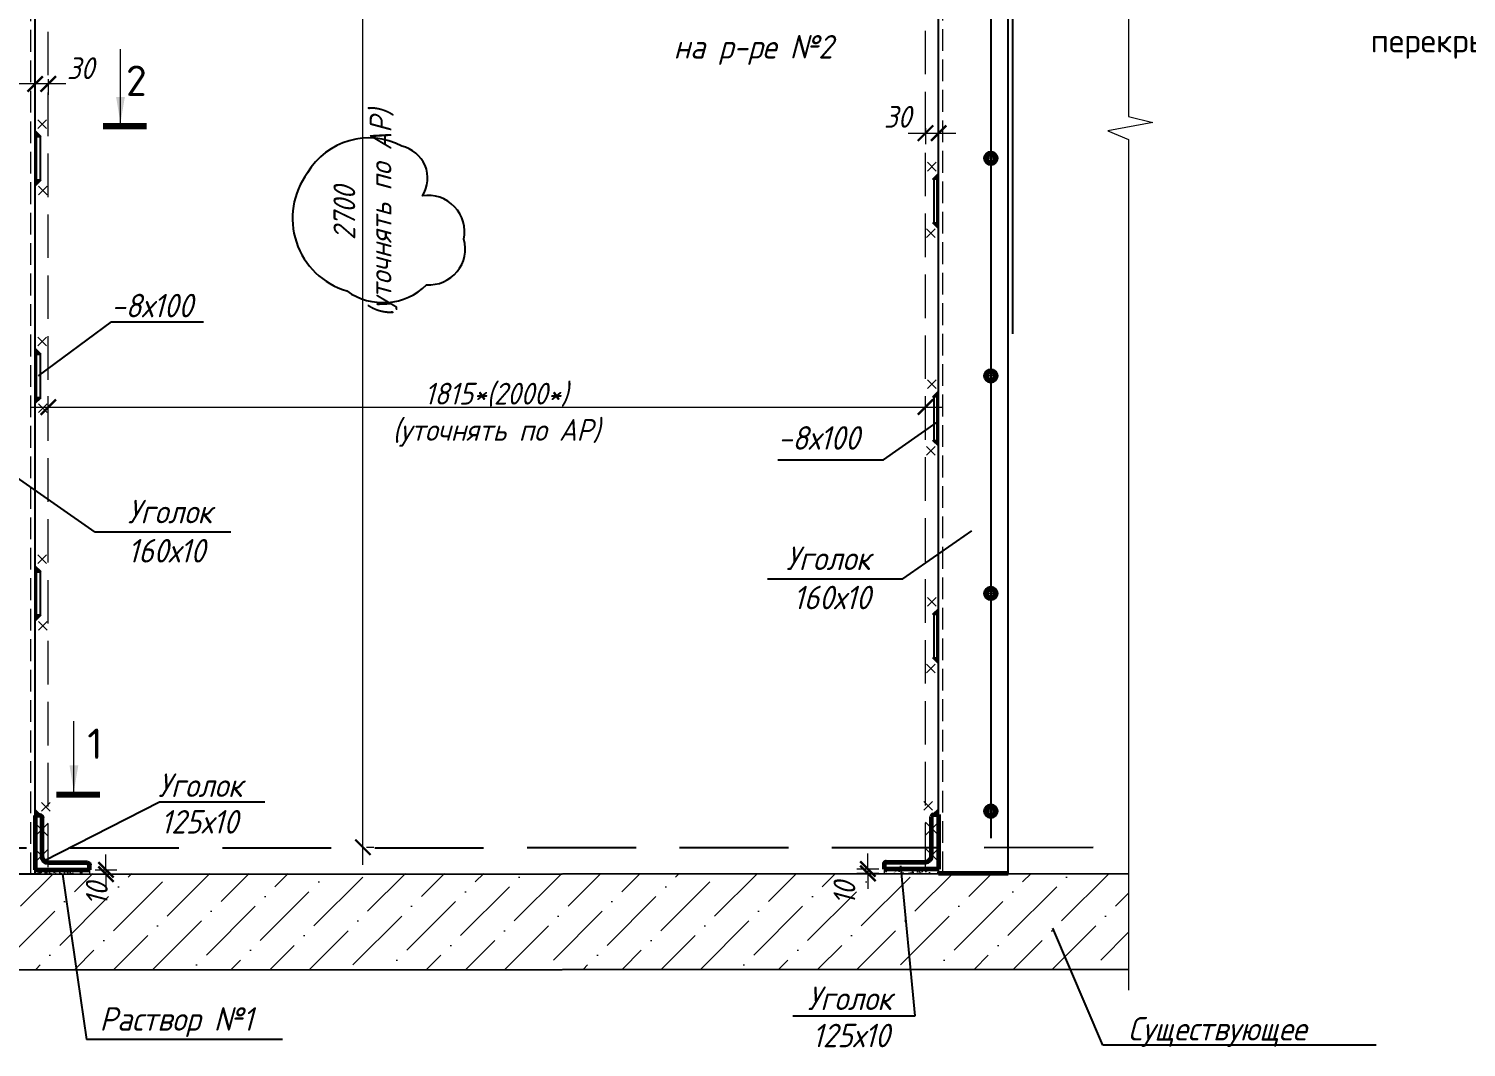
# Model space of a CAD drawing. Header units: millimetres. Extents: x 2058191 to 2089933, y 116142 to 208453.
# Drawn here: x 2070228 to 2073530, y 134595 to 136935 of the extents above; entities that cross this region are included whole.
import ezdxf
from ezdxf.enums import TextEntityAlignment as Align

# ---------------------------------------------------------------- set-up
doc = ezdxf.new("R2010")
doc.units = ezdxf.units.MM
for name, pattern in [('GOST2.303 4', [7, 5, -2, 0]), ('ГОСТ 2.303 4', [7, 5, -2, 0]), ('осеваяX2', [4, 2.5, -0.5, 0.5, -0.5])]:
    doc.linetypes.add(name, pattern=pattern)
doc.layers.get('Defpoints').update_dxf_attribs({"color": 255})
for name, color, linetype, lineweight in [('1Стены', 252, 'Continuous', 25), ('монолит', 176, 'Continuous', 50), ('Оси', 165, 'осеваяX2', 13), ('Размер', 7, 'Continuous', 13), ('сварка', 156, 'Continuous', 9), ('штрих', 8, 'Continuous', 5), ('штриховка кирпич', 42, 'Continuous', 5)]:
    doc.layers.add(name, color=color, linetype=linetype, lineweight=lineweight)
doc.layers.add('CS_UNPLOTTED', color=254, linetype='Continuous', plot=False)
doc.layers.add('металл', color=124, linetype='Continuous')
doc.layers.add('Текст', color=7, linetype='Continuous')
doc.styles.add('GOST 2.304_new', font='isocpeur.ttf', dxfattribs={"width": 0.9, "oblique": 15})
doc.dimstyles.new('SPDS', dxfattribs={"dimscale": 25, "dimtxt": 2.5, "dimasz": 1.77, "dimexe": 1.25, "dimexo": 0.625, "dimtad": 1, "dimdec": 0, "dimrnd": 0.001, "dimtxsty": 'GOST 2.304_new', "dimblk": 'ARCHTICK', "dimcen": 2.5, "dimdle": 2, "dimclrt": 256, "dimazin": 2, "dimtfac": 0.75, "dimtdec": 0, "dimtmove": 1, "dimatfit": 3, "dimfxl": 0, "dimtolj": 1, "dimlwd": 9, "dimlwe": 9, "dimarcsym": 0})
doc.dimstyles.new('SPDS 1_20', dxfattribs={"dimscale": 20, "dimtxt": 2.5, "dimasz": 1.77, "dimexe": 1.25, "dimexo": 0.625, "dimtad": 1, "dimdec": 0, "dimrnd": 0.001, "dimtxsty": 'GOST 2.304_new', "dimblk": 'ARCHTICK', "dimcen": 2.5, "dimdle": 2, "dimclrt": 256, "dimadec": 0, "dimazin": 2, "dimtfac": 0.75, "dimtdec": 0, "dimtmove": 1, "dimatfit": 3, "dimfxl": 0, "dimtolj": 1, "dimlwd": 9, "dimlwe": 9, "dimarcsym": 0})

# ---------------------------------------------------------------- blocks, each defined once
blk = doc.blocks.new('_ArchTick')
at = {"color": 0, "linetype": 'ByBlock', "const_width": 0.15}
blk.add_lwpolyline([(-0.5, -0.5), (0.5, 0.5)], dxfattribs=at)
blk = doc.blocks.new('*D126')
at = {"layer": 'Defpoints', "color": 0, "lineweight": 20, "ltscale": 20, "transparency": 16777216}
for p in [(2070242.8, 136832), (2070272.8, 136832), (2070242.8, 136808.4)]:
    blk.add_point(p, dxfattribs=at)
at = {"layer": 'Размер', "color": 0, "lineweight": 9, "ltscale": 20, "transparency": 16777216}
for p, q in [((2070312.8, 136808.4), (2070202.8, 136808.4)), ((2070242.8, 136819.5), (2070242.8, 136783.4)), ((2070272.8, 136819.5), (2070272.8, 136783.4))]:
    blk.add_line(p, q, dxfattribs=at)
at = {"layer": 'Размер', "color": 0, "lineweight": 9, "ltscale": 20, "transparency": 16777216, "xscale": 35.4, "yscale": 35.4, "zscale": 35.4}
for p, rotation in [((2070242.8, 136808.4), 179.9999999995553), ((2070272.8, 136808.4), 359.9999999995553)]:
    blk.add_blockref('_ArchTick', p, dxfattribs=dict(at, rotation=rotation))
at = {"layer": 'Размер', "ltscale": 20, "transparency": 16777216, "insert": (2070346.7, 136844.6), "char_height": 50, "attachment_point": 5, "style": 'GOST 2.304_new'}
blk.add_mtext('\\A1;30', dxfattribs=at)
blk = doc.blocks.new('свар')
at = {"layer": 'сварка', "color": 0, "linetype": 'Continuous', "ltscale": 10}
for p, q in [((10, 10), (-10, -10)), ((-10, 10), (10, -10))]:
    blk.add_line(p, q, dxfattribs=at)
blk = doc.blocks.new('*D127')
at = {"color": 0, "lineweight": 9, "ltscale": 20, "transparency": 16777216}
for p, q in [((2072247.7, 136695.5), (2072357.7, 136695.5)), ((2072287.7, 136706.6), (2072287.7, 136670.5)), ((2072317.7, 136706.6), (2072317.7, 136670.5))]:
    blk.add_line(p, q, dxfattribs=at)
at = {"layer": 'Defpoints', "color": 0, "lineweight": 20, "ltscale": 20, "transparency": 16777216}
for p in [(2072287.7, 136719.1), (2072317.7, 136719.1), (2072317.7, 136695.5)]:
    blk.add_point(p, dxfattribs=at)
at = {"color": 0, "lineweight": 9, "ltscale": 20, "transparency": 16777216, "xscale": 35.4, "yscale": 35.4, "zscale": 35.4, "rotation": 180}
blk.add_blockref('_ArchTick', (2072287.7, 136695.5), dxfattribs=at)
at = {"color": 0, "lineweight": 9, "ltscale": 20, "transparency": 16777216, "xscale": 35.4, "yscale": 35.4, "zscale": 35.4}
blk.add_blockref('_ArchTick', (2072317.7, 136695.5), dxfattribs=at)
at = {"ltscale": 20, "transparency": 16777216, "insert": (2072223.4, 136733), "char_height": 50, "attachment_point": 5, "style": 'GOST 2.304_new'}
blk.add_mtext('\\A1;30', dxfattribs=at)
blk = doc.blocks.new('*D137')
at = {"color": 0, "lineweight": 9, "ltscale": 20, "transparency": 16777216}
for p, q in [((2070405.3, 135002.6), (2070405.3, 135038)), ((2070380.3, 135002.6), (2070430.3, 135002.6)), ((2070380.3, 134992.6), (2070430.3, 134992.6)), ((2070405.3, 135002.6), (2070405.3, 134992.6)), ((2070405.3, 134992.6), (2070405.3, 134957.2))]:
    blk.add_line(p, q, dxfattribs=at)
at = {"layer": 'Defpoints', "color": 0, "lineweight": 20, "ltscale": 20, "transparency": 16777216}
for p in [(2070367.8, 135002.6), (2070367.8, 134992.6), (2070405.3, 134992.6)]:
    blk.add_point(p, dxfattribs=at)
at = {"color": 0, "lineweight": 9, "ltscale": 20, "transparency": 16777216, "xscale": 35.4, "yscale": 35.4, "zscale": 35.4}
for p, rotation in [((2070405.3, 135002.6), 270), ((2070405.3, 134992.6), 90)]:
    blk.add_blockref('_ArchTick', p, dxfattribs=dict(at, rotation=rotation))
at = {"ltscale": 20, "transparency": 16777216, "insert": (2070384.1, 134947), "char_height": 50, "attachment_point": 5, "rotation": 90, "style": 'GOST 2.304_new'}
blk.add_mtext('\\A1;10', dxfattribs=at)
blk = doc.blocks.new('*D138')
at = {"color": 0, "lineweight": 9, "ltscale": 20, "transparency": 16777216}
for p, q in [((2072155.3, 135004.6), (2072155.3, 135040)), ((2072180.2, 135004.6), (2072130.3, 135004.6)), ((2072180.2, 134994.6), (2072130.3, 134994.6)), ((2072155.3, 135004.6), (2072155.3, 134994.6)), ((2072155.3, 134994.6), (2072155.3, 134959.2))]:
    blk.add_line(p, q, dxfattribs=at)
at = {"layer": 'Defpoints', "color": 0, "lineweight": 20, "ltscale": 20, "transparency": 16777216}
for p in [(2072155.3, 134994.6), (2072192.7, 135004.6), (2072192.7, 134994.6)]:
    blk.add_point(p, dxfattribs=at)
at = {"color": 0, "lineweight": 9, "ltscale": 20, "transparency": 16777216, "xscale": 35.4, "yscale": 35.4, "zscale": 35.4}
for p, rotation in [((2072155.3, 135004.6), 270), ((2072155.3, 134994.6), 90)]:
    blk.add_blockref('_ArchTick', p, dxfattribs=dict(at, rotation=rotation))
at = {"ltscale": 20, "transparency": 16777216, "insert": (2072101.4, 134949), "char_height": 50, "attachment_point": 5, "rotation": 90, "style": 'GOST 2.304_new'}
blk.add_mtext('\\A1;10', dxfattribs=at)
blk = doc.blocks.new('*D128')
at = {"color": 0, "lineweight": 9, "ltscale": 20, "transparency": 16777216}
for p, q in [((2070272.8, 136030.7), (2070272.8, 136091)), ((2072287.7, 136015.4), (2072287.7, 136091)), ((2070232.8, 136066), (2072327.7, 136066))]:
    blk.add_line(p, q, dxfattribs=at)
at = {"layer": 'Defpoints', "color": 0, "lineweight": 20, "ltscale": 20, "transparency": 16777216}
for p in [(2072287.7, 136066), (2070272.8, 136018.2), (2072287.7, 136002.9)]:
    blk.add_point(p, dxfattribs=at)
at = {"color": 0, "lineweight": 9, "ltscale": 20, "transparency": 16777216, "xscale": 35.4, "yscale": 35.4, "zscale": 35.4, "rotation": 180}
blk.add_blockref('_ArchTick', (2070272.8, 136066), dxfattribs=at)
at = {"color": 0, "lineweight": 9, "ltscale": 20, "transparency": 16777216, "xscale": 35.4, "yscale": 35.4, "zscale": 35.4}
blk.add_blockref('_ArchTick', (2072287.7, 136066), dxfattribs=at)
at = {"ltscale": 20, "transparency": 16777216, "insert": (2071301.8, 136048.4), "char_height": 50, "width": 743.323, "attachment_point": 5, "style": 'GOST 2.304_new'}
blk.add_mtext('\\A1;1815*(2000*)\\P(уточнять по АР)', dxfattribs=at)
blk = doc.blocks.new('*D129')
at = {"layer": 'Defpoints', "color": 0, "lineweight": 20, "ltscale": 20, "transparency": 16777216}
for p in [(2070991.3, 137754.6), (2070995.5, 137754.6), (2070991.3, 135054.6)]:
    blk.add_point(p, dxfattribs=at)
at = {"layer": 'Размер', "color": 0, "lineweight": 9, "ltscale": 20, "transparency": 16777216}
for p, q in [((2070995.5, 135014.6), (2070995.5, 137794.6)), ((2071003.8, 137754.6), (2071020.5, 137754.6)), ((2071003.8, 135054.6), (2071020.5, 135054.6))]:
    blk.add_line(p, q, dxfattribs=at)
at = {"layer": 'Размер', "color": 0, "lineweight": 9, "ltscale": 20, "transparency": 16777216, "xscale": 35.4, "yscale": 35.4, "zscale": 35.4}
for p, rotation in [((2070995.5, 137754.6), 90), ((2070995.5, 135054.6), 270)]:
    blk.add_blockref('_ArchTick', p, dxfattribs=dict(at, rotation=rotation))
at = {"layer": 'Размер', "ltscale": 20, "transparency": 16777216, "insert": (2071001.3, 136511.8), "char_height": 50, "width": 670.583, "attachment_point": 5, "rotation": 90, "style": 'GOST 2.304_new'}
blk.add_mtext('\\A1;2700  \\P(уточнять по АР)', dxfattribs=at)
blk = doc.blocks.new('A$C94fb8383')
at = {"layer": 'Текст', "ltscale": 10, "style": 'GOST 2.304_new'}
blk.add_text('перекрытия', height=27, dxfattribs=at).set_placement((0, 1171.9), align=Align.TOP_LEFT)
blk = doc.blocks.new('м16')
at = {"layer": 'металл', "lineweight": 30, "ltscale": 20}
for p, q in [((-11, 6.4), (0, 12.7)), ((-11, -6.4), (-11, 6.4)), ((0, 12.7), (11, 6.4)), ((11, 6.4), (11, -6.4)), ((0, -12.7), (-11, -6.4)), ((11, -6.4), (0, -12.7))]:
    blk.add_line(p, q, dxfattribs=at)
blk.add_circle((0, 0), 15, dxfattribs=at)
for radius, start, end in [(10.4, 0, 180), (10.4, 180, 0), (6.92, 0, 180), (6.92, 180, 0)]:
    blk.add_arc((0, 0), radius, start, end, dxfattribs=at)
at = {"layer": 'металл', "linetype": 'Continuous', "lineweight": 25, "ltscale": 20}
blk.add_arc((0, 0), 8, 255, 165, dxfattribs=at)
at = {"layer": 'Оси', "ltscale": 20}
for p, q in [((17, 0), (-17.3, 0)), ((0, 17.3), (0, -17.3))]:
    blk.add_line(p, q, dxfattribs=at)

msp = doc.modelspace()

# ---------------------------------------------------------------- hatches: boundary and pattern name
at = {"layer": 'Размер', "ltscale": 20}
h = msp.add_hatch(dxfattribs=at)
h.set_pattern_fill('AR-SAND', color=256, scale=0.3)
h.set_pattern_definition([(37.5, (1296224.834, 487754.885), (-0.48000939, 14.68239712), [0, -11.5824, 0, -12.954, 0, -12.3825]), (7.5, (1296224.834, 487754.885), (13.4856985, 21.504753), [0, -6.2484, 0, -10.4394, 0, -4.0005]), (327.5, (1296215.462, 487754.885), (23.7297711, 0.04311554), [0, -3.81, 0, -13.716, 0, -17.907]), (317.5, (1296215.462, 487754.885), (22.90669357, 6.6878797), [0, -1.905, 0, -8.9916, 0, -10.287])])
h.paths.add_polyline_path([(2070367.8, 135002.6), (2070272.8, 135002.6), (2070272.8, 134992.6), (2070367.8, 134992.6)])
h.paths.add_polyline_path([(2070272.8, 135002.6), (2070242.8, 135002.6), (2070242.8, 134992.6), (2070272.8, 134992.6)])
h = msp.add_hatch(dxfattribs=at)
h.set_pattern_fill('AR-SAND', color=256, scale=0.3)
h.set_pattern_definition([(37.5, (1295839.661, 487756.89), (-0.48000939, 14.68239712), [0, -11.5824, 0, -12.954, 0, -12.3825]), (7.5, (1295839.661, 487756.89), (13.4856985, 21.504753), [0, -6.2484, 0, -10.4394, 0, -4.0005]), (327.5, (1295830.289, 487756.89), (23.7297711, 0.04311554), [0, -3.81, 0, -13.716, 0, -17.907]), (317.5, (1295830.289, 487756.89), (22.90669357, 6.6878797), [0, -1.905, 0, -8.9916, 0, -10.287])])
h.paths.add_polyline_path([(2072192.7, 135004.6), (2072287.7, 135004.6), (2072287.7, 134994.6), (2072192.7, 134994.6)])
h.paths.add_polyline_path([(2072287.7, 135004.6), (2072317.7, 135004.6), (2072317.7, 134994.6), (2072287.7, 134994.6)])
at = {"layer": 'сварка', "linetype": 'Continuous', "ltscale": 5}
for points in [[(2070242.8, 136687.7), (2070242.8, 136701.4), (2070256.5, 136687.7)], [(2072317.7, 136589.7), (2072317.7, 136603.4), (2072304, 136589.7)], [(2072317.7, 136589.7), (2072317.7, 136603.4), (2072304, 136589.7)], [(2070242.8, 136587.5), (2070242.8, 136573.9), (2070256.5, 136587.5)], [(2072317.7, 136489.5), (2072317.7, 136475.9), (2072304, 136489.5)], [(2070242.8, 136187.7), (2070242.8, 136201.4), (2070256.5, 136187.7)], [(2072317.7, 136089.7), (2072317.7, 136103.4), (2072304, 136089.7)], [(2070242.8, 136087.5), (2070242.8, 136073.9), (2070256.5, 136087.5)], [(2072317.7, 135989.5), (2072317.7, 135975.9), (2072304, 135989.5)], [(2070242.8, 135687.9), (2070242.8, 135701.5), (2070256.5, 135687.9)], [(2070242.8, 135587.7), (2070242.8, 135574.1), (2070256.5, 135587.7)], [(2072317.7, 135589.9), (2072317.7, 135603.6), (2072304, 135589.9)], [(2072317.7, 135489.7), (2072317.7, 135476.1), (2072304, 135489.7)], [(2072317.7, 135129.6), (2072317.7, 135143.3), (2072304, 135129.6)], [(2070242.8, 135127.6), (2070242.8, 135141.3), (2070256.5, 135127.6)]]:
    msp.add_hatch(color=0, dxfattribs=at).paths.add_polyline_path(points, flags=0)
at = {"layer": 'штрих', "ltscale": 15}
h = msp.add_hatch(dxfattribs=at)
h.set_pattern_fill('ANSI36', color=256, scale=20)
h.set_pattern_definition([(45, (-39789323.92, -1436132.09), (33.67596045, 123.47852166), [158.75, -31.75, 0, -31.75])])
h.paths.add_polyline_path([(2069622.8, 134994.6), (2069622.8, 134774.6), (2072753.9, 134774.6), (2072753.9, 134994.6)])

# ---------------------------------------------------------------- linework, layer by layer
at = {"ltscale": 100}
for p, q in [((2070417, 136261.7), (2070249.9, 136137.6)), ((2070417, 136261.7), (2070629.5, 136261.7)), ((2072191, 135944.7), (2072314.7, 136031.2)), ((2071948.4, 135944.7), (2072191, 135944.7)), ((2070527.9, 135158), (2070262.9, 135022.7)), ((2070770.1, 135158), (2070527.9, 135158)), ((2072264.1, 134667), (2072231, 135012.1)), ((2072695.3, 134599.7), (2072580.2, 134869.1)), ((2071983.3, 134667), (2072264.1, 134667)), ((2073322.8, 134599.7), (2072695.3, 134599.7))]:
    msp.add_line(p, q, dxfattribs=at)
at = {"ltscale": 20}
for p, q in [((2070380.8, 135778.9), (2070191.8, 135910.2)), ((2072235.7, 135671.5), (2072394.1, 135781.4))]:
    msp.add_line(p, q, dxfattribs=at)
at = {"color": 0, "ltscale": 20}
for points in [[(2070692.1, 135778.9), (2070380.8, 135778.9)], [(2071924.4, 135671.5), (2072235.7, 135671.5)]]:
    msp.add_lwpolyline(points, dxfattribs=at)
at = {"layer": '1Стены', "color": 0, "linetype": 'ГОСТ 2.303 4', "lineweight": 13, "ltscale": 10}
for p, q in [((2072327.7, 134994.6), (2072327.7, 137784.6)), ((2070232.8, 134992.6), (2070232.8, 137782.6))]:
    msp.add_line(p, q, dxfattribs=at)
at = {"layer": '1Стены', "color": 0, "linetype": 'ГОСТ 2.303 4', "lineweight": 13, "ltscale": 20}
for p, q in [((2070272.8, 135008.6), (2070272.8, 137752.6)), ((2072287.7, 135010.6), (2072287.7, 137754.6))]:
    msp.add_line(p, q, dxfattribs=at)
at = {"layer": '1Стены', "color": 0, "linetype": 'GOST2.303 4', "ltscale": 50}
msp.add_line((2069622.8, 135052.6), (2072753.9, 135054.6), dxfattribs=at)
at = {"layer": '1Стены', "color": 0, "linetype": 'ГОСТ 2.303 4', "lineweight": 13, "ltscale": 50}
msp.add_line((2070242.8, 134992.6), (2072317.7, 134994.6), dxfattribs=at)
at = {"layer": 'CS_UNPLOTTED', "ltscale": 20}
for p, q in [((2072437.4, 137930.9), (2072437.7, 135075.9)), ((2072488, 137932.9), (2072487.7, 136234.6))]:
    msp.add_line(p, q, dxfattribs=at)
at = {"layer": 'CS_UNPLOTTED', "color": 5, "ltscale": 100}
msp.add_lwpolyline([(2070868, 136603.9, 0.520567), (2070958.3, 136332.9, 0.365415), (2071141.8, 136347.2, 0.520567), (2071227.4, 136451.8, 0.520567), (2071132.3, 136551.6, 0.520567), (2071084.7, 136665.6, 0.399743), (2070868, 136603.9)], format="xyb", dxfattribs=at)
at = {"layer": 'металл', "color": 0, "ltscale": 20}
for p, q in [((2072477.7, 134994.6), (2072477.7, 137984.6)), ((2072317.7, 134994.6), (2072317.7, 137784.6)), ((2070242.8, 134992.6), (2070242.8, 137782.6)), ((2070242.8, 134992.6), (2070082.8, 134992.6))]:
    msp.add_line(p, q, dxfattribs=at)
at = {"layer": 'металл', "color": 0, "linetype": 'Continuous', "lineweight": 60, "ltscale": 20, "extrusion": (0, 0, -1)}
for p, q in [((2070242.8, 135127.6), (2070242.8, 135002.6)), ((2070254.2, 135127.6), (2070242.8, 135127.6)), ((2070258.8, 135032.6), (2070258.8, 135123)), ((2070363.2, 135018.6), (2070272.8, 135018.6)), ((2070367.8, 135002.6), (2070367.8, 135014)), ((2070242.8, 135002.6), (2070367.8, 135002.6)), ((2072317.7, 135004.6), (2072192.7, 135004.6))]:
    msp.add_line(p, q, dxfattribs=at)
at = {"layer": 'металл', "color": 0, "linetype": 'Continuous', "lineweight": 60, "ltscale": 20}
for p, q in [((2072301.7, 135034.6), (2072301.7, 135125)), ((2072306.3, 135129.6), (2072317.7, 135129.6)), ((2072317.7, 135129.6), (2072317.7, 135004.6)), ((2072192.7, 135016), (2072192.7, 135004.6)), ((2072197.3, 135020.6), (2072287.7, 135020.6)), ((2072477.7, 134994.6), (2072317.7, 134994.6))]:
    msp.add_line(p, q, dxfattribs=at)
at = {"layer": 'металл', "color": 0, "ltscale": 20}
for points in [[(2070245.9, 136687.6), (2070253.9, 136687.6), (2070253.9, 136587.6), (2070245.9, 136587.6)], [(2072314.7, 136589.6), (2072306.7, 136589.6), (2072306.7, 136489.6), (2072314.7, 136489.6)], [(2070245.9, 136187.6), (2070253.9, 136187.6), (2070253.9, 136087.6), (2070245.9, 136087.6)], [(2072314.7, 136089.6), (2072306.7, 136089.6), (2072306.7, 135989.6), (2072314.7, 135989.6)], [(2070245.9, 135687.8), (2070253.9, 135687.8), (2070253.9, 135587.8), (2070245.9, 135587.8)], [(2072314.7, 135589.8), (2072306.7, 135589.8), (2072306.7, 135489.8), (2072314.7, 135489.8)]]:
    msp.add_lwpolyline(points, close=True, dxfattribs=at)
at = {"layer": 'металл', "color": 0, "linetype": 'Continuous', "lineweight": 60, "ltscale": 20, "extrusion": (0, 0, -1)}
for centre, radius, start, end in [((-2070254.2, 135123), 4.6, 90, 180), ((-2070272.8, 135032.6), 14, 270, 0), ((-2070363.2, 135014), 4.6, 90, 180)]:
    msp.add_arc(centre, radius, start, end, dxfattribs=at)
at = {"layer": 'металл', "color": 0, "linetype": 'Continuous', "lineweight": 60, "ltscale": 20}
for centre, radius, start, end in [((2072306.3, 135125), 4.6, 90, 180), ((2072197.3, 135016), 4.6, 90, 180), ((2072287.7, 135034.6), 14, 270, 0)]:
    msp.add_arc(centre, radius, start, end, dxfattribs=at)
at = {"layer": 'монолит', "color": 0, "lineweight": 25, "ltscale": 100}
for p, q in [((2069622.8, 134992.6), (2072753.9, 134994.6)), ((2069622.8, 134772.6), (2072753.9, 134774.6))]:
    msp.add_line(p, q, dxfattribs=at)
at = {"layer": 'Размер', "linetype": 'Continuous', "ltscale": 20}
for p, q in [((2070438.6, 136718.6), (2070438.6, 136888.6)), ((2070331.6, 135182.4), (2070331.6, 135344.6))]:
    msp.add_line(p, q, dxfattribs=at)
at = {"layer": 'Размер', "color": 0, "linetype": 'Continuous', "ltscale": 20, "const_width": 14}
for points in [[(2070498.6, 136711.6), (2070398.6, 136711.6)], [(2070391.6, 135175.4), (2070291.6, 135175.4)]]:
    msp.add_lwpolyline(points, dxfattribs=at)
at = {"layer": 'Размер', "color": 0, "ltscale": 20}
for points in [[(2070242.8, 135002.6), (2070367.8, 135002.6), (2070367.8, 134992.6), (2070242.8, 134992.6)], [(2072317.7, 135004.6), (2072192.7, 135004.6), (2072192.7, 134994.6), (2072317.7, 134994.6)]]:
    msp.add_lwpolyline(points, close=True, dxfattribs=at)
at = {"layer": 'Размер', "linetype": 'Continuous', "ltscale": 20}
for points in [[(2070438.6, 136718.6), (2070428.6, 136778.6), (2070448.7, 136778.6)], [(2070331.6, 135182.4), (2070321.6, 135242.5), (2070341.7, 135242.5)]]:
    msp.add_solid(points, dxfattribs=at)
at = {"layer": 'сварка', "color": 0, "linetype": 'Continuous', "ltscale": 5}
for p, q in [((2070242.8, 136687.7), (2070242.8, 136701.4)), ((2070242.8, 136701.4), (2070256.5, 136687.7)), ((2070256.5, 136687.7), (2070242.8, 136687.7)), ((2072317.7, 136603.4), (2072304, 136589.7)), ((2072317.7, 136603.4), (2072304, 136589.7)), ((2072317.7, 136589.7), (2072317.7, 136603.4)), ((2072317.7, 136589.7), (2072317.7, 136603.4)), ((2070242.8, 136587.5), (2070242.8, 136573.9)), ((2070242.8, 136573.9), (2070256.5, 136587.5)), ((2070256.5, 136587.5), (2070242.8, 136587.5)), ((2072304, 136589.7), (2072317.7, 136589.7)), ((2072304, 136589.7), (2072317.7, 136589.7)), ((2072317.7, 136475.9), (2072304, 136489.5)), ((2072304, 136489.5), (2072317.7, 136489.5)), ((2072317.7, 136489.5), (2072317.7, 136475.9)), ((2070242.8, 136187.7), (2070242.8, 136201.4)), ((2070242.8, 136201.4), (2070256.5, 136187.7)), ((2070256.5, 136187.7), (2070242.8, 136187.7)), ((2072317.7, 136103.4), (2072304, 136089.7)), ((2072317.7, 136089.7), (2072317.7, 136103.4)), ((2070242.8, 136087.5), (2070242.8, 136073.9)), ((2070242.8, 136073.9), (2070256.5, 136087.5)), ((2070256.5, 136087.5), (2070242.8, 136087.5)), ((2072304, 136089.7), (2072317.7, 136089.7)), ((2072317.7, 135975.9), (2072304, 135989.5)), ((2072304, 135989.5), (2072317.7, 135989.5)), ((2072317.7, 135989.5), (2072317.7, 135975.9)), ((2070242.8, 135687.9), (2070242.8, 135701.5)), ((2070242.8, 135701.5), (2070256.5, 135687.9)), ((2070256.5, 135687.9), (2070242.8, 135687.9)), ((2070242.8, 135587.7), (2070242.8, 135574.1)), ((2070242.8, 135574.1), (2070256.5, 135587.7)), ((2070256.5, 135587.7), (2070242.8, 135587.7)), ((2072317.7, 135603.6), (2072304, 135589.9)), ((2072304, 135589.9), (2072317.7, 135589.9)), ((2072317.7, 135589.9), (2072317.7, 135603.6)), ((2072317.7, 135476.1), (2072304, 135489.7)), ((2072304, 135489.7), (2072317.7, 135489.7)), ((2072317.7, 135489.7), (2072317.7, 135476.1)), ((2072317.7, 135143.3), (2072304, 135129.6)), ((2072317.7, 135129.6), (2072317.7, 135143.3)), ((2070242.8, 135127.6), (2070242.8, 135141.3)), ((2070242.8, 135141.3), (2070256.5, 135127.6)), ((2070256.5, 135127.6), (2070242.8, 135127.6)), ((2072304, 135129.6), (2072317.7, 135129.6))]:
    msp.add_line(p, q, dxfattribs=at)
at = {"layer": 'сварка', "color": 0, "linetype": 'Continuous', "ltscale": 15}
for p, q in [((2070242.8, 135127.6), (2070242.8, 135002.6)), ((2070242.8, 135110.1), (2070272.8, 135080.1)), ((2070242.8, 135080.1), (2070272.8, 135110.1)), ((2072317.7, 135112.1), (2072287.7, 135082.1)), ((2072317.7, 135082.1), (2072287.7, 135112.1)), ((2072317.7, 135129.6), (2072317.7, 135004.6)), ((2070242.8, 135050.1), (2070272.8, 135020.1)), ((2070242.8, 135020.1), (2070272.8, 135050.1)), ((2072317.7, 135052.1), (2072287.7, 135022.1)), ((2072317.7, 135022.1), (2072287.7, 135052.1))]:
    msp.add_line(p, q, dxfattribs=at)
at = {"layer": 'Текст', "ltscale": 20}
for p in [(2070305.3, 134992.6), (2070810.4, 134613.1)]:
    msp.add_line(p, (2070360.6, 134613.1), dxfattribs=at)
at = {"layer": 'штриховка кирпич', "color": 0, "linetype": 'Continuous', "ltscale": 15}
msp.add_lwpolyline([(2072754.2, 138390.8), (2072753.9, 136733.4), (2072810.1, 136720.3), (2072706.3, 136700.6), (2072753.9, 136680.9), (2072753.9, 134726.6)], dxfattribs=at)

# ---------------------------------------------------------------- block references
at = {"layer": 'Размер', "ltscale": 100, "xscale": 2, "yscale": 2, "zscale": 2}
msp.add_blockref('A$C94fb8383', (2073310.1, 134591.2), dxfattribs=at)
at = {"layer": 'Размер', "color": 0, "xscale": -1, "rotation": 89.99999999762781}
for p in [(2070258.6, 136716.4), (2070260.6, 136563.5), (2070258.6, 136216.4), (2070260.6, 136063.5), (2070258.6, 135716.5), (2070260.6, 135563.7), (2070267, 135147.8)]:
    msp.add_blockref('свар', p, dxfattribs=at)
at = {"layer": 'Размер', "rotation": 270.0000000001111}
for p in [(2072437.7, 136637.6), (2072437.7, 136137.6), (2072437.7, 135637.8), (2072437.7, 135137.6)]:
    msp.add_blockref('м16', p, dxfattribs=at)
at = {"layer": 'Размер', "color": 0, "rotation": 270.0000000023722}
for p in [(2072301.9, 136618.4), (2072301.9, 136618.4), (2072299.9, 136465.5), (2072301.9, 136118.4), (2072299.9, 135965.5), (2072301.9, 135618.5), (2072299.9, 135465.7), (2072293.5, 135149.9)]:
    msp.add_blockref('свар', p, dxfattribs=at)

# ---------------------------------------------------------------- texts
at = {"color": 0, "ltscale": 20, "char_height": 54, "width": 274.711, "style": 'GOST 2.304_new'}
for insert, attachment_point in [((2070455.2, 135852.9), 1), ((2072161.3, 135745.5), 3)]:
    msp.add_mtext('Уголок 160х10', dxfattribs=dict(at, insert=insert, attachment_point=attachment_point))
at = {"layer": 'Размер', "linetype": 'Continuous', "ltscale": 20, "style": 'GOST 2.304_new'}
for s, p in [('2', (2070451.2, 136780.9)), ('1', (2070362.5, 135257.5))]:
    msp.add_text(s, height=70, dxfattribs=at).set_placement(p)
at = {"layer": 'Текст', "ltscale": 20, "style": 'GOST 2.304_new', "oblique": 15, "width": 0.9}
for s, p in [('на р-ре №2', (2071709.3, 136866.9)), ('-8х100', (2070417, 136272.3)), ('-8х100', (2071948.4, 135968.2)), ('Уголок', (2070525, 135170.2)), ('125х10', (2070530.8, 135086.1)), ('Уголок', (2072016.7, 134680.6)), ('Раствор №1', (2070390.6, 134633.1)), ('125х10', (2072027.4, 134595.1)), ('Существующее ', (2072752.8, 134610.7))]:
    msp.add_text(s, height=54, dxfattribs=at).set_placement(p)

# ---------------------------------------------------------------- dimensions: what is measured, and where the dimension line sits
at = {"ltscale": 20}
for base, p1, p2, angle, override, picture, middle, dimtype in [((2072317.7, 136695.5), (2072287.7, 136719.1), (2072317.7, 136719.1), 0, {"dimscale": 20, "dimfxl": 1.25, "dimtfill": 0, "dimarcsym": 1}, '*D127', (2072223.4, 136695.5), 129), ((2070405.3, 134992.6), (2070367.8, 135002.6), (2070367.8, 134992.6), 90, {"dimscale": 20, "dimtxsty": 'GOST 2.304_new', "dimfxl": 1.25, "dimtfill": 0, "dimarcsym": 1}, '*D137', (2070421.6, 134947), 128), ((2072155.3, 134994.6), (2072192.7, 135004.6), (2072192.7, 134994.6), 90, {"dimscale": 20, "dimtxsty": 'GOST 2.304_new', "dimfxl": 1.25, "dimtfill": 0, "dimarcsym": 1}, '*D138', (2072138.9, 134949), 128)]:
    dim = msp.add_linear_dim(base=base, p1=p1, p2=p2, angle=angle, dimstyle='SPDS', override=override, dxfattribs=at)
    dim.commit()
    dim.dimension.update_dxf_attribs({"geometry": picture, "text_midpoint": middle, "dimtype": dimtype})
dim = msp.add_linear_dim(base=(2072287.7, 136066), p1=(2070272.8, 136018.2), p2=(2072287.7, 136002.9), text='1815*(2000*)\\P(уточнять по АР)', dimstyle='SPDS', override={"dimscale": 20, "dimfxl": 1.25, "dimtfill": 0, "dimarcsym": 1}, dxfattribs=at)
dim.commit()
dim.dimension.update_dxf_attribs({"geometry": '*D128', "text_midpoint": (2071301.8, 135956.7), "dimtype": 128})
at = {"layer": 'Размер', "ltscale": 20}
dim = msp.add_linear_dim(base=(2070995.5, 137754.6), p1=(2070991.3, 135054.6), p2=(2070991.3, 137754.6), angle=90, text='2700  \\P(уточнять по АР)', dimstyle='SPDS 1_20', dxfattribs=at)
dim.commit()
dim.dimension.update_dxf_attribs({"geometry": '*D129', "text_midpoint": (2071090.5, 136511.8), "dimtype": 128})
dim = msp.add_linear_dim(base=(2070242.8, 136808.4), p1=(2070272.8, 136832), p2=(2070242.8, 136832), angle=180, dimstyle='SPDS', override={"dimscale": 20, "dimtxsty": 'GOST 2.304_new', "dimfxl": 1.25, "dimtfill": 0, "dimarcsym": 1}, dxfattribs=at)
dim.commit()
dim.dimension.update_dxf_attribs({"geometry": '*D126', "text_midpoint": (2070346.7, 136807.1), "dimtype": 129})

doc.saveas('drawing.dxf')
